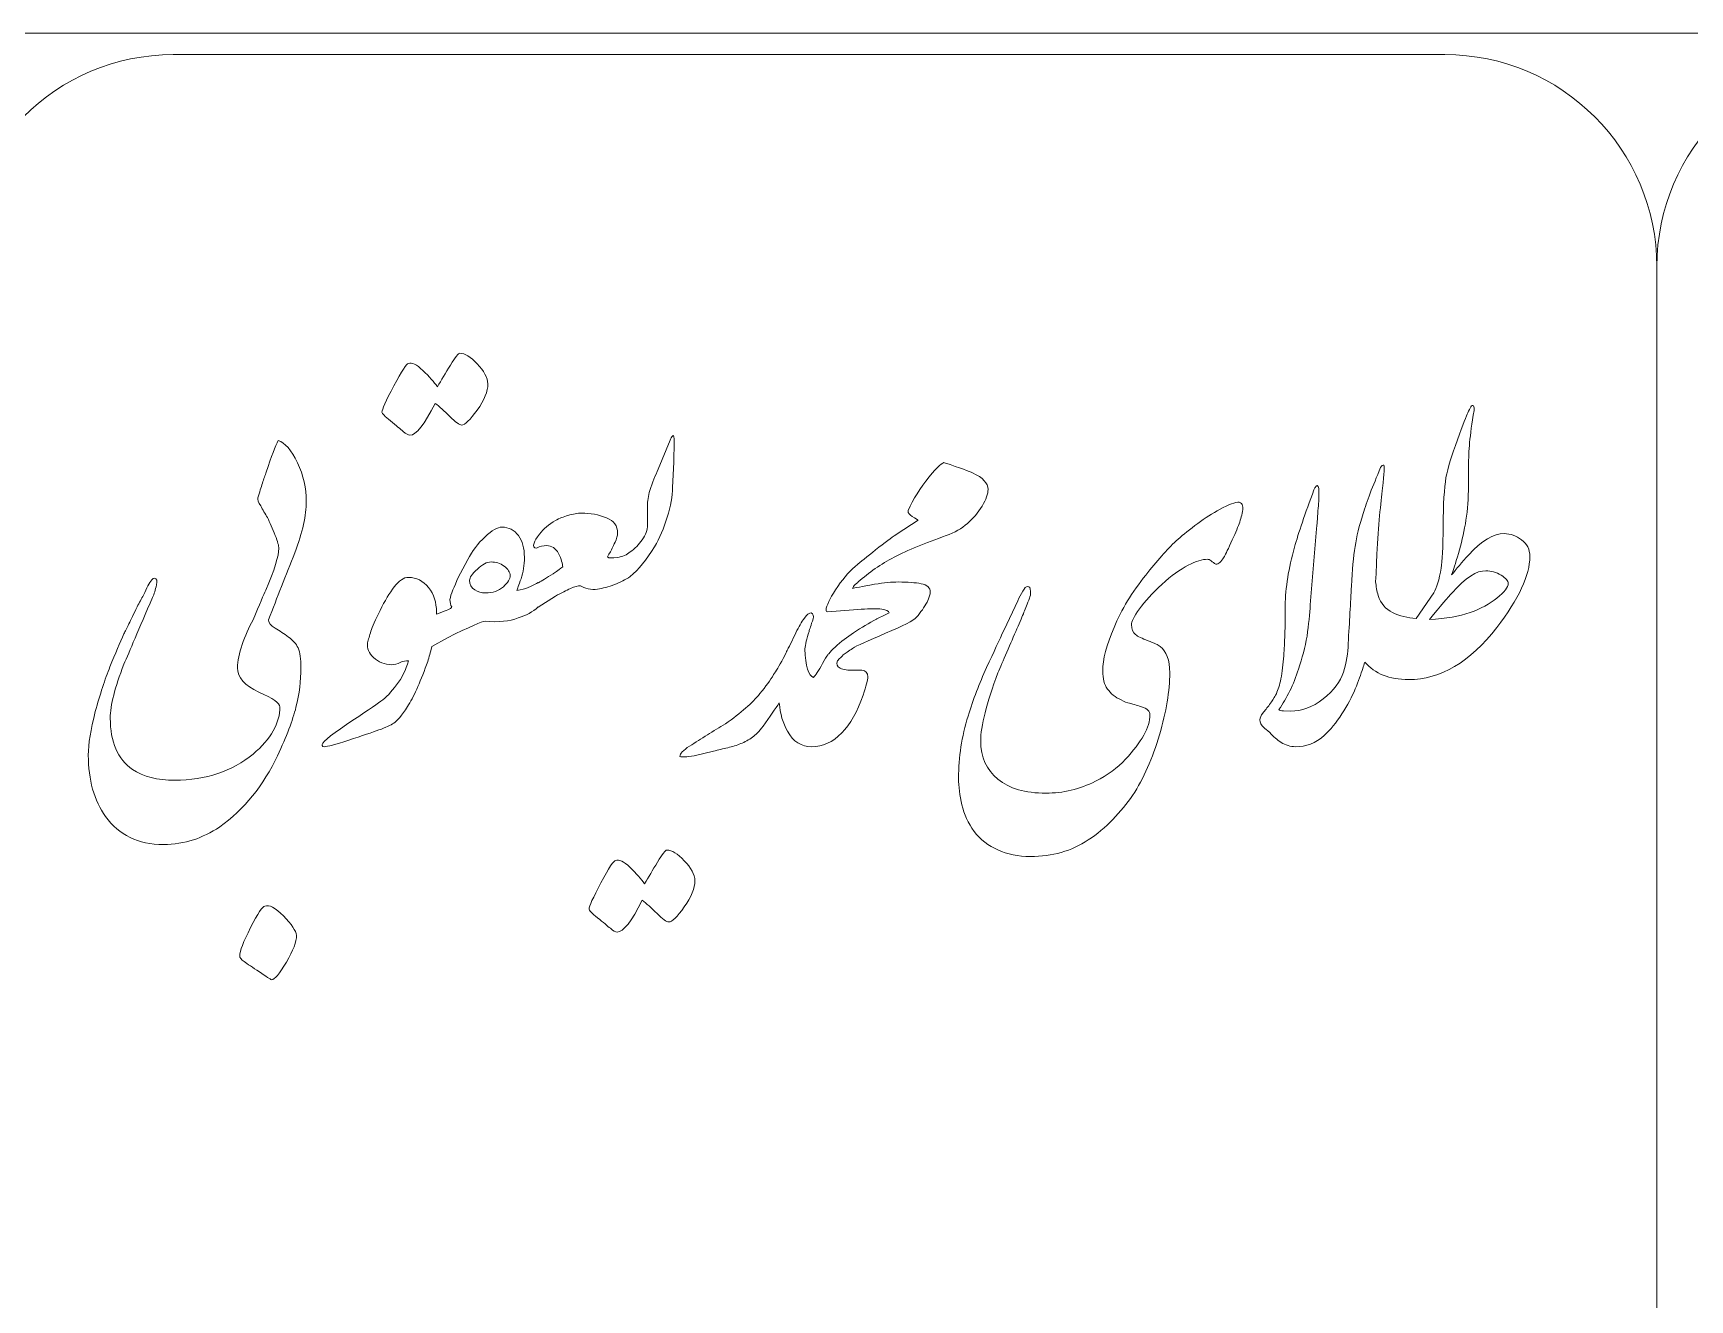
# Model space of a CAD drawing. Header units: millimetres. Extents: x 62 to 462, y 96 to 456.
# Drawn here: x 265.98 to 304.57, y 426.28 to 455.8 of the extents above; entities that cross this region are included whole.
import ezdxf

# ---------------------------------------------------------------- set-up
doc = ezdxf.new("R2010")
doc.units = ezdxf.units.MM
doc.header["$MEASUREMENT"] = 0
doc.layers.add('Layer 1', color=7, linetype='Continuous')

msp = doc.modelspace()

# ---------------------------------------------------------------- linework, layer by layer
at = {"layer": 'Layer 1', "color": 242, "lineweight": 18}
msp.add_lwpolyline([(62.3067, 95.8033), (462.3067, 95.8033), (462.3067, 455.8033), (62.3067, 455.8033), (62.3067, 95.8033)], close=True, dxfattribs=at)
at = {"layer": 'Layer 1', "color": 250, "lineweight": 18}
for points, knots in [([(269.2442, 455.3033), (269.2442, 455.3033), (298.8692, 455.3033), (298.8692, 455.3033), (301.5887, 455.3033), (303.8067, 453.0853), (303.8067, 450.3658), (303.8067, 450.3658), (303.8067, 420.7408), (303.8067, 420.7408), (303.8067, 418.0213), (301.5887, 415.8033), (298.8692, 415.8033), (298.8692, 415.8033), (269.2442, 415.8033), (269.2442, 415.8033), (266.5247, 415.8033), (264.3067, 418.0213), (264.3067, 420.7408), (264.3067, 420.7408), (264.3067, 450.3658), (264.3067, 450.3658), (264.3067, 453.0853), (266.5247, 455.3033), (269.2442, 455.3033)], [0, 0, 0, 0, 0.125, 0.125, 0.125, 0.25, 0.25, 0.25, 0.375, 0.375, 0.375, 0.5, 0.5, 0.5, 0.625, 0.625, 0.625, 0.75, 0.75, 0.75, 0.875, 0.875, 0.875, 1, 1, 1, 1]), ([(308.7442, 455.3033), (308.7442, 455.3033), (338.3692, 455.3033), (338.3692, 455.3033), (341.0887, 455.3033), (343.3067, 453.0853), (343.3067, 450.3658), (343.3067, 450.3658), (343.3067, 420.7408), (343.3067, 420.7408), (343.3067, 418.0213), (341.0887, 415.8033), (338.3692, 415.8033), (338.3692, 415.8033), (308.7442, 415.8033), (308.7442, 415.8033), (306.0247, 415.8033), (303.8067, 418.0213), (303.8067, 420.7408), (303.8067, 420.7408), (303.8067, 450.3658), (303.8067, 450.3658), (303.8067, 453.0853), (306.0247, 455.3033), (308.7442, 455.3033)], [0, 0, 0, 0, 0.125, 0.125, 0.125, 0.25, 0.25, 0.25, 0.375, 0.375, 0.375, 0.5, 0.5, 0.5, 0.625, 0.625, 0.625, 0.75, 0.75, 0.75, 0.875, 0.875, 0.875, 1, 1, 1, 1]), ([(274.1061, 446.9703), (274.1061, 447.0307), (274.1989, 447.2328), (274.3847, 447.5834), (274.5705, 447.9318), (274.6843, 448.106), (274.7237, 448.106), (274.8005, 448.1385), (274.9142, 448.0828), (275.0606, 447.9411), (275.2092, 447.7971), (275.3207, 447.6717), (275.3973, 447.5625), (275.4879, 447.7112), (275.5901, 447.8807), (275.7016, 448.0665), (275.8131, 448.2523), (275.885, 448.3452), (275.9222, 448.3452), (276.0359, 448.3452), (276.1707, 448.2615), (276.3263, 448.0967), (276.4843, 447.9318), (276.5655, 447.7762), (276.5748, 447.6298), (276.5748, 447.458), (276.4912, 447.2536), (276.324, 447.0191), (276.1591, 446.7868), (276.0406, 446.6707), (275.9617, 446.6707), (275.9129, 446.6707), (275.8223, 446.738), (275.6899, 446.8681), (275.5599, 447.0005), (275.4437, 447.1027), (275.3439, 447.1747), (275.0977, 446.68), (274.9026, 446.4338), (274.7586, 446.4338), (274.7215, 446.4338), (274.6704, 446.4617), (274.6007, 446.5221), (274.538, 446.5755), (274.4404, 446.6568), (274.3057, 446.766), (274.171, 446.8751), (274.1061, 446.9424), (274.1061, 446.9703)], [0, 0, 0, 0, 0.0625, 0.0625, 0.0625, 0.125, 0.125, 0.125, 0.1875, 0.1875, 0.1875, 0.25, 0.25, 0.25, 0.3125, 0.3125, 0.3125, 0.375, 0.375, 0.375, 0.4375, 0.4375, 0.4375, 0.5, 0.5, 0.5, 0.5625, 0.5625, 0.5625, 0.625, 0.625, 0.625, 0.6875, 0.6875, 0.6875, 0.75, 0.75, 0.75, 0.8125, 0.8125, 0.8125, 0.875, 0.875, 0.875, 0.9375, 0.9375, 0.9375, 1, 1, 1, 1]), ([(297.2545, 443.0187), (297.2646, 442.9086), (297.2848, 442.8024), (297.3145, 442.6993), (297.3749, 442.5135), (297.4863, 442.3788), (297.6489, 442.2998), (297.8115, 442.2209), (297.995, 442.1744), (298.1994, 442.1605), (298.1994, 442.1605), (298.6081, 442.7597), (298.6081, 442.7597), (298.6755, 442.8735), (298.7358, 443.0663), (298.7846, 443.338), (298.8078, 443.4866), (298.8218, 443.8164), (298.8264, 444.3204), (298.8311, 444.8267), (298.8519, 445.203), (298.8938, 445.4468), (298.9402, 445.6744), (299.0285, 445.967), (299.1585, 446.327), (299.2909, 446.6892), (299.3721, 446.8983), (299.4001, 446.9541), (299.4302, 447.0098), (299.4535, 447.0562), (299.4721, 447.0934), (299.4953, 447.1306), (299.5162, 447.1375), (299.5324, 447.1166), (299.551, 447.0957), (299.5556, 447.0608), (299.5463, 447.0098), (299.4975, 446.7055), (299.4628, 446.4593), (299.4442, 446.2666), (299.4279, 446.0738), (299.4186, 445.8904), (299.4209, 445.7162), (299.4233, 445.542), (299.4209, 445.3167), (299.4116, 445.0403), (299.4024, 444.764), (299.3745, 444.5085), (299.3281, 444.2763), (299.284, 444.0417), (299.2282, 443.8164), (299.1585, 443.5958), (299.0912, 443.3775), (299.0447, 443.2381), (299.0238, 443.1777), (299.133, 443.3148), (299.2654, 443.4704), (299.4256, 443.6492), (299.7275, 443.9767), (300.0038, 444.1392), (300.2478, 444.1392), (300.3964, 444.1392), (300.5334, 444.0904), (300.6565, 443.9952), (300.7819, 443.9047), (300.847, 443.7769), (300.847, 443.6074), (300.847, 443.1708), (300.5891, 442.6203), (300.0782, 441.9515), (299.4511, 441.1432), (298.766, 440.7392), (298.0228, 440.7392), (297.5752, 440.7392), (297.236, 440.8748), (297.0037, 441.148), (296.9869, 441.0936), (296.9705, 441.044), (296.9544, 440.9994), (296.9149, 440.8646), (296.8569, 440.7044), (296.7802, 440.5209), (296.706, 440.3374), (296.6014, 440.1423), (296.4691, 439.938), (296.3344, 439.7336), (296.1997, 439.5687), (296.0626, 439.441), (295.8513, 439.2575), (295.6261, 439.1692), (295.3892, 439.1739), (295.2684, 439.1785), (295.1569, 439.211), (295.0571, 439.2714), (294.9618, 439.3341), (294.8736, 439.413), (294.7923, 439.5037), (294.7179, 439.5618), (294.6738, 439.6012), (294.6552, 439.6175), (294.5925, 439.6779), (294.56, 439.7382), (294.56, 439.8009), (294.56, 439.8473), (294.5833, 439.9008), (294.6274, 439.9588), (294.6738, 440.0169), (294.7249, 440.0842), (294.7853, 440.1562), (294.8109, 440.1911), (294.848, 440.2469), (294.8921, 440.3189), (294.9386, 440.3909), (294.9781, 440.4883), (295.0129, 440.6091), (295.0454, 440.7276), (295.0756, 440.8855), (295.0965, 441.0806), (295.1151, 441.2757), (295.1267, 441.4452), (295.1313, 441.5846), (295.1313, 441.5846), (295.1452, 442.0073), (295.1452, 442.0073), (295.1499, 442.1513), (295.1499, 442.3045), (295.1452, 442.4624), (295.1545, 442.8806), (295.2265, 443.3334), (295.3636, 443.8234), (295.4588, 444.1555), (295.6098, 444.6015), (295.8188, 445.1635), (295.8327, 445.2007), (295.8467, 445.2239), (295.8606, 445.2378), (295.8722, 445.2517), (295.8838, 445.2586), (295.8931, 445.2586), (295.9257, 445.254), (295.9396, 445.1681), (295.9349, 445.0009), (295.9303, 444.9196), (295.921, 444.7872), (295.907, 444.6061), (295.8931, 444.4203), (295.8838, 444.3019), (295.8791, 444.2531), (295.8791, 444.2531), (295.7305, 442.4834), (295.7305, 442.4834), (295.7212, 442.2697), (295.6957, 442.0281), (295.6562, 441.7541), (295.6098, 441.4916), (295.5448, 441.2362), (295.4588, 440.9853), (295.3404, 440.6185), (295.1871, 440.3026), (295.0013, 440.0401), (295.0105, 440.0215), (295.0478, 440.0123), (295.1105, 440.0123), (295.1105, 440.0123), (295.2823, 440.0053), (295.2823, 440.0053), (295.5308, 439.9961), (295.7793, 440.0913), (296.0301, 440.2887), (296.2786, 440.4861), (296.4389, 440.6951), (296.5062, 440.9134), (296.5736, 441.1341), (296.6107, 441.3547), (296.6154, 441.5776), (296.6455, 442.0908), (296.6711, 442.5368), (296.6897, 442.9153), (296.7083, 443.2939), (296.7361, 443.6004), (296.7756, 443.8373), (296.8128, 444.072), (296.8755, 444.3297), (296.9614, 444.6061), (297.0474, 444.8824), (297.1844, 445.2401), (297.3702, 445.6814), (297.398, 445.7255), (297.4212, 445.7441), (297.4445, 445.7348), (297.4677, 445.7255), (297.4585, 445.549), (297.4143, 445.2007), (297.3702, 444.8546), (297.326, 444.3414), (297.2819, 443.6609), (297.2773, 443.4839), (297.2683, 443.2706), (297.2545, 443.0187)], [0, 0, 0, 0, 0.0151515, 0.0151515, 0.0151515, 0.030303, 0.030303, 0.030303, 0.0454545, 0.0454545, 0.0454545, 0.0606061, 0.0606061, 0.0606061, 0.0757576, 0.0757576, 0.0757576, 0.0909091, 0.0909091, 0.0909091, 0.1060606, 0.1060606, 0.1060606, 0.1212121, 0.1212121, 0.1212121, 0.1363636, 0.1363636, 0.1363636, 0.1515152, 0.1515152, 0.1515152, 0.1666667, 0.1666667, 0.1666667, 0.1818182, 0.1818182, 0.1818182, 0.1969697, 0.1969697, 0.1969697, 0.2121212, 0.2121212, 0.2121212, 0.2272727, 0.2272727, 0.2272727, 0.2424242, 0.2424242, 0.2424242, 0.2575758, 0.2575758, 0.2575758, 0.2727273, 0.2727273, 0.2727273, 0.2878788, 0.2878788, 0.2878788, 0.3030303, 0.3030303, 0.3030303, 0.3181818, 0.3181818, 0.3181818, 0.3333333, 0.3333333, 0.3333333, 0.3484848, 0.3484848, 0.3484848, 0.3636364, 0.3636364, 0.3636364, 0.3787879, 0.3787879, 0.3787879, 0.3939394, 0.3939394, 0.3939394, 0.4090909, 0.4090909, 0.4090909, 0.4242424, 0.4242424, 0.4242424, 0.4393939, 0.4393939, 0.4393939, 0.4545455, 0.4545455, 0.4545455, 0.469697, 0.469697, 0.469697, 0.4848485, 0.4848485, 0.4848485, 0.5, 0.5, 0.5, 0.5151515, 0.5151515, 0.5151515, 0.530303, 0.530303, 0.530303, 0.5454545, 0.5454545, 0.5454545, 0.5606061, 0.5606061, 0.5606061, 0.5757576, 0.5757576, 0.5757576, 0.5909091, 0.5909091, 0.5909091, 0.6060606, 0.6060606, 0.6060606, 0.6212121, 0.6212121, 0.6212121, 0.6363636, 0.6363636, 0.6363636, 0.6515152, 0.6515152, 0.6515152, 0.6666667, 0.6666667, 0.6666667, 0.6818182, 0.6818182, 0.6818182, 0.6969697, 0.6969697, 0.6969697, 0.7121212, 0.7121212, 0.7121212, 0.7272727, 0.7272727, 0.7272727, 0.7424242, 0.7424242, 0.7424242, 0.7575758, 0.7575758, 0.7575758, 0.7727273, 0.7727273, 0.7727273, 0.7878788, 0.7878788, 0.7878788, 0.8030303, 0.8030303, 0.8030303, 0.8181818, 0.8181818, 0.8181818, 0.8333333, 0.8333333, 0.8333333, 0.8484848, 0.8484848, 0.8484848, 0.8636364, 0.8636364, 0.8636364, 0.8787879, 0.8787879, 0.8787879, 0.8939394, 0.8939394, 0.8939394, 0.9090909, 0.9090909, 0.9090909, 0.9242424, 0.9242424, 0.9242424, 0.9393939, 0.9393939, 0.9393939, 0.9545455, 0.9545455, 0.9545455, 0.969697, 0.969697, 0.969697, 0.9848485, 0.9848485, 0.9848485, 1, 1, 1, 1]), ([(271.7302, 440.1075), (271.7302, 440.1842), (271.5676, 440.2979), (271.2401, 440.4466), (270.908, 440.6022), (270.7431, 440.7903), (270.7431, 441.0133), (270.7431, 441.1712), (270.778, 441.3523), (270.85, 441.5543), (270.9197, 441.7541), (271.0032, 441.9469), (271.1032, 442.1281), (271.1032, 442.1281), (271.1055, 442.1322), (271.1055, 442.1322), (271.1055, 442.1322), (271.1054, 442.1327), (271.1054, 442.1327), (271.2587, 442.495), (271.3563, 442.7249), (271.398, 442.8201), (271.6024, 443.2963), (271.7046, 443.6214), (271.7046, 443.7933), (271.7046, 443.8514), (271.6767, 443.9536), (271.621, 444.0998), (271.5583, 444.2577), (271.4979, 444.3972), (271.4375, 444.5132), (271.412, 444.5597), (271.3841, 444.6038), (271.3563, 444.6502), (271.3283, 444.6967), (271.3051, 444.7408), (271.2819, 444.7873), (271.2262, 444.8686), (271.2053, 444.9313), (271.2146, 444.9777), (271.2541, 445.1031), (271.2912, 445.217), (271.3237, 445.3168), (271.3539, 445.4166), (271.3841, 445.5026), (271.412, 445.5745), (271.5327, 445.9392), (271.6257, 446.183), (271.6906, 446.3108), (271.844, 446.2597), (271.9949, 446.0879), (272.1389, 445.7929), (272.2759, 445.4979), (272.3433, 445.196), (272.3433, 444.8894), (272.3433, 444.5712), (272.255, 444.1718), (272.0785, 443.6911), (271.974, 443.4333), (271.8695, 443.1731), (271.7673, 442.9108), (271.6652, 442.6507), (271.5652, 442.3906), (271.4654, 442.1327), (271.4654, 442.1327), (271.4648, 442.1315), (271.4648, 442.1315), (271.4648, 442.1315), (271.4654, 442.1281), (271.4654, 442.1281), (271.4654, 442.0654), (271.5165, 442.0003), (271.6187, 441.9376), (271.7209, 441.8749), (271.8231, 441.8052), (271.9276, 441.7309), (272.0321, 441.6543), (272.1065, 441.5706), (272.1529, 441.4754), (272.197, 441.371), (272.2202, 441.2176), (272.2202, 441.0133), (272.2202, 440.7137), (272.1807, 440.4071), (272.1041, 440.0935), (272.0275, 439.7893), (271.8835, 439.413), (271.6744, 438.9648), (271.3446, 438.2704), (270.8964, 437.7177), (270.3274, 437.3043), (270.1207, 437.1719), (269.9164, 437.0721), (269.7166, 437.0047), (269.4983, 436.9327), (269.2638, 436.8955), (269.0152, 436.8955), (268.43, 436.8955), (267.9818, 437.1138), (267.6682, 437.5481), (267.4011, 437.9197), (267.2664, 438.3982), (267.2664, 438.9787), (267.2664, 439.2366), (267.3199, 439.5733), (267.429, 439.9914), (267.5382, 440.3955), (267.652, 440.7439), (267.7705, 441.0388), (267.8981, 441.343), (268.005, 441.6008), (268.0955, 441.8075), (268.1234, 441.8586), (268.1629, 441.9352), (268.2117, 442.0374), (268.2627, 442.1374), (268.3254, 442.2721), (268.4022, 442.4346), (268.4579, 442.5344), (268.5066, 442.625), (268.5484, 442.7064), (268.5925, 442.7876), (268.6274, 442.8619), (268.6553, 442.9246), (268.7226, 443.0477), (268.7738, 443.1058), (268.8109, 443.1012), (268.8619, 443.0919), (268.8736, 443.0407), (268.8527, 442.9455), (268.8295, 442.8318), (268.7992, 442.7342), (268.7644, 442.6529), (268.4416, 441.9074), (268.2187, 441.3895), (268.0955, 441.0946), (267.8842, 440.5534), (267.7774, 440.1377), (267.7774, 439.8427), (267.7774, 439.283), (267.9492, 438.8859), (268.2929, 438.6444), (268.5484, 438.4771), (268.8759, 438.3935), (269.28, 438.3935), (270.0069, 438.3935), (270.6131, 438.5979), (271.1032, 439.0043), (271.5212, 439.355), (271.7302, 439.7219), (271.7302, 440.1075)], [0, 0, 0, 0, 0.02, 0.02, 0.02, 0.04, 0.04, 0.04, 0.06, 0.06, 0.06, 0.08, 0.08, 0.08, 0.1, 0.1, 0.1, 0.12, 0.12, 0.12, 0.14, 0.14, 0.14, 0.16, 0.16, 0.16, 0.18, 0.18, 0.18, 0.2, 0.2, 0.2, 0.22, 0.22, 0.22, 0.24, 0.24, 0.24, 0.26, 0.26, 0.26, 0.28, 0.28, 0.28, 0.3, 0.3, 0.3, 0.32, 0.32, 0.32, 0.34, 0.34, 0.34, 0.36, 0.36, 0.36, 0.38, 0.38, 0.38, 0.4, 0.4, 0.4, 0.42, 0.42, 0.42, 0.44, 0.44, 0.44, 0.46, 0.46, 0.46, 0.48, 0.48, 0.48, 0.5, 0.5, 0.5, 0.52, 0.52, 0.52, 0.54, 0.54, 0.54, 0.56, 0.56, 0.56, 0.58, 0.58, 0.58, 0.6, 0.6, 0.6, 0.62, 0.62, 0.62, 0.64, 0.64, 0.64, 0.66, 0.66, 0.66, 0.68, 0.68, 0.68, 0.7, 0.7, 0.7, 0.72, 0.72, 0.72, 0.74, 0.74, 0.74, 0.76, 0.76, 0.76, 0.78, 0.78, 0.78, 0.8, 0.8, 0.8, 0.82, 0.82, 0.82, 0.84, 0.84, 0.84, 0.86, 0.86, 0.86, 0.88, 0.88, 0.88, 0.9, 0.9, 0.9, 0.92, 0.92, 0.92, 0.94, 0.94, 0.94, 0.96, 0.96, 0.96, 0.98, 0.98, 0.98, 1, 1, 1, 1]), ([(279.889, 443.712), (279.9981, 443.7887), (280.091, 443.8839), (280.1676, 443.9976), (280.2489, 444.1115), (280.2908, 444.2252), (280.2908, 444.3391), (280.2908, 444.3391), (280.2908, 444.7873), (280.2908, 444.7873), (280.2908, 444.8964), (280.3093, 445.0172), (280.3442, 445.1473), (280.4092, 445.3284), (280.4742, 445.4956), (280.5416, 445.6443), (280.5416, 445.6443), (280.8203, 446.3177), (280.8203, 446.3177), (280.8249, 446.3503), (280.8481, 446.3875), (280.8899, 446.427), (280.9086, 446.427), (280.9155, 446.3804), (280.9155, 446.2853), (280.9155, 446.2853), (280.9039, 445.8022), (280.9039, 445.8022), (280.9039, 445.8022), (280.876, 445.217), (280.876, 445.217), (280.876, 445.0126), (280.8342, 444.7803), (280.7529, 444.5226), (280.6763, 444.2624), (280.5764, 444.0348), (280.4533, 443.8351), (280.2683, 443.532), (280.0809, 443.3003), (279.8912, 443.1425), (279.8912, 443.1425), (279.889, 443.1383), (279.889, 443.1383), (279.7797, 443.0663), (279.6567, 443.0036), (279.522, 442.9525), (279.3849, 442.8991), (279.2526, 442.8643), (279.1272, 442.8457), (279.0575, 442.8318), (278.9855, 442.8364), (278.9089, 442.855), (278.8322, 442.8759), (278.7718, 442.8991), (278.7323, 442.927), (278.6766, 442.927), (278.6, 442.9038), (278.5001, 442.8596), (278.4048, 442.8178), (278.2864, 442.7598), (278.1471, 442.6831), (278.1471, 442.6831), (277.7453, 442.43), (277.7453, 442.43), (277.7453, 442.43), (277.7448, 442.4317), (277.7448, 442.4317), (277.6172, 442.3183), (277.464, 442.2324), (277.2831, 442.1744), (277.0787, 442.0955), (276.821, 442.0723), (276.5075, 442.0978), (276.4424, 442.0978), (276.1521, 441.9701), (275.6296, 441.71), (275.6296, 441.71), (275.2706, 441.5121), (275.2706, 441.5121), (275.2706, 441.5121), (275.2441, 441.4081), (275.2441, 441.4081), (275.2162, 441.2942), (275.1813, 441.1851), (275.1465, 441.0853), (274.9862, 440.6463), (274.84, 440.3211), (274.7029, 440.1121), (274.5682, 439.9031), (274.4614, 439.7754), (274.3847, 439.7243), (274.3058, 439.6755), (274.192, 439.6221), (274.0363, 439.564), (273.8831, 439.5083), (273.6485, 439.4293), (273.3326, 439.3271), (273.0168, 439.2249), (272.831, 439.1739), (272.7707, 439.1739), (272.7358, 439.1739), (272.7172, 439.1832), (272.7172, 439.2017), (272.6801, 439.2505), (272.8682, 439.4154), (273.2816, 439.6918), (273.695, 439.9681), (273.9621, 440.1493), (274.0805, 440.2352), (274.2013, 440.3211), (274.3244, 440.4466), (274.4474, 440.6137), (274.5728, 440.7787), (274.6658, 440.9668), (274.7238, 441.1735), (274.6611, 441.1828), (274.5961, 441.1712), (274.5311, 441.1363), (274.4637, 441.1038), (274.3987, 441.0853), (274.3359, 441.0853), (274.1688, 441.0899), (274.0271, 441.1456), (273.9133, 441.2502), (273.8018, 441.3523), (273.753, 441.4684), (273.7716, 441.5962), (273.7902, 441.6728), (273.8157, 441.7634), (273.8506, 441.8656), (273.8831, 441.9678), (273.9551, 442.1303), (274.0643, 442.351), (274.1734, 442.5739), (274.2825, 442.7574), (274.394, 442.9014), (274.5055, 443.0477), (274.6146, 443.1197), (274.7238, 443.1197), (274.9096, 443.1197), (275.0652, 443.0407), (275.1906, 442.8828), (275.316, 442.7226), (275.3765, 442.5322), (275.3765, 442.3115), (275.3765, 442.3115), (275.3761, 442.2649), (275.3761, 442.2649), (275.3761, 442.2649), (275.5042, 442.3092), (275.5042, 442.3092), (275.6551, 442.3649), (275.7318, 442.4044), (275.7318, 442.4322), (275.7038, 442.4786), (275.6899, 442.5344), (275.6899, 442.6018), (275.6992, 442.6621), (275.7224, 442.7365), (275.7596, 442.827), (275.8223, 442.9942), (275.9385, 443.2311), (276.1056, 443.5354), (276.2101, 443.7351), (276.3425, 443.9116), (276.5075, 444.065), (276.67, 444.2158), (276.8024, 444.2902), (276.9023, 444.2902), (277.0602, 444.2902), (277.1902, 444.2229), (277.2901, 444.0928), (277.3807, 443.965), (277.4248, 443.7978), (277.4248, 443.5888), (277.4248, 443.403), (277.3993, 443.2358), (277.3481, 443.0895), (277.2947, 442.9409), (277.2622, 442.8502), (277.2483, 442.8131), (277.2483, 442.8131), (277.3296, 442.827), (277.3296, 442.827), (277.5061, 442.8712), (277.6455, 442.9315), (277.7453, 443.0036), (277.7453, 443.0036), (277.7495, 442.9965), (277.7495, 442.9965), (277.8306, 443.0386), (277.9453, 443.1075), (278.0913, 443.2057), (278.1239, 443.2243), (278.1982, 443.2777), (278.3167, 443.3636), (278.3167, 443.4356), (278.2841, 443.5401), (278.2214, 443.6772), (278.154, 443.8002), (278.0612, 443.8606), (277.9427, 443.8606), (277.8661, 443.8606), (277.7871, 443.8421), (277.7035, 443.8049), (277.6455, 443.8049), (277.6269, 443.8444), (277.6501, 443.921), (277.6687, 443.9768), (277.7082, 444.0441), (277.7731, 444.1254), (277.8731, 444.2531), (277.9961, 444.3599), (278.1471, 444.4458), (278.2423, 444.497), (278.3399, 444.5341), (278.4397, 444.562), (278.5628, 444.5992), (278.665, 444.6178), (278.7532, 444.6178), (278.9599, 444.6178), (279.155, 444.5805), (279.3385, 444.5085), (279.5103, 444.4412), (279.5963, 444.3228), (279.5963, 444.1532), (279.5963, 444.0952), (279.5754, 444.0232), (279.5359, 443.9373), (279.5127, 443.8861), (279.4918, 443.8397), (279.4708, 443.8002), (279.45, 443.7584), (279.4128, 443.6911), (279.3571, 443.5959), (279.3896, 443.5679), (279.4662, 443.5657), (279.5893, 443.5842), (279.7124, 443.6052), (279.8122, 443.6469), (279.889, 443.712)], [0, 0, 0, 0, 0.0125, 0.0125, 0.0125, 0.025, 0.025, 0.025, 0.0375, 0.0375, 0.0375, 0.05, 0.05, 0.05, 0.0625, 0.0625, 0.0625, 0.075, 0.075, 0.075, 0.0875, 0.0875, 0.0875, 0.1, 0.1, 0.1, 0.1125, 0.1125, 0.1125, 0.125, 0.125, 0.125, 0.1375, 0.1375, 0.1375, 0.15, 0.15, 0.15, 0.1625, 0.1625, 0.1625, 0.175, 0.175, 0.175, 0.1875, 0.1875, 0.1875, 0.2, 0.2, 0.2, 0.2125, 0.2125, 0.2125, 0.225, 0.225, 0.225, 0.2375, 0.2375, 0.2375, 0.25, 0.25, 0.25, 0.2625, 0.2625, 0.2625, 0.275, 0.275, 0.275, 0.2875, 0.2875, 0.2875, 0.3, 0.3, 0.3, 0.3125, 0.3125, 0.3125, 0.325, 0.325, 0.325, 0.3375, 0.3375, 0.3375, 0.35, 0.35, 0.35, 0.3625, 0.3625, 0.3625, 0.375, 0.375, 0.375, 0.3875, 0.3875, 0.3875, 0.4, 0.4, 0.4, 0.4125, 0.4125, 0.4125, 0.425, 0.425, 0.425, 0.4375, 0.4375, 0.4375, 0.45, 0.45, 0.45, 0.4625, 0.4625, 0.4625, 0.475, 0.475, 0.475, 0.4875, 0.4875, 0.4875, 0.5, 0.5, 0.5, 0.5125, 0.5125, 0.5125, 0.525, 0.525, 0.525, 0.5375, 0.5375, 0.5375, 0.55, 0.55, 0.55, 0.5625, 0.5625, 0.5625, 0.575, 0.575, 0.575, 0.5875, 0.5875, 0.5875, 0.6, 0.6, 0.6, 0.6125, 0.6125, 0.6125, 0.625, 0.625, 0.625, 0.6375, 0.6375, 0.6375, 0.65, 0.65, 0.65, 0.6625, 0.6625, 0.6625, 0.675, 0.675, 0.675, 0.6875, 0.6875, 0.6875, 0.7, 0.7, 0.7, 0.7125, 0.7125, 0.7125, 0.725, 0.725, 0.725, 0.7375, 0.7375, 0.7375, 0.75, 0.75, 0.75, 0.7625, 0.7625, 0.7625, 0.775, 0.775, 0.775, 0.7875, 0.7875, 0.7875, 0.8, 0.8, 0.8, 0.8125, 0.8125, 0.8125, 0.825, 0.825, 0.825, 0.8375, 0.8375, 0.8375, 0.85, 0.85, 0.85, 0.8625, 0.8625, 0.8625, 0.875, 0.875, 0.875, 0.8875, 0.8875, 0.8875, 0.9, 0.9, 0.9, 0.9125, 0.9125, 0.9125, 0.925, 0.925, 0.925, 0.9375, 0.9375, 0.9375, 0.95, 0.95, 0.95, 0.9625, 0.9625, 0.9625, 0.975, 0.975, 0.975, 0.9875, 0.9875, 0.9875, 1, 1, 1, 1]), ([(285.1912, 443.4262), (285.305, 443.5215), (285.4676, 443.6516), (285.6812, 443.8211), (285.8903, 443.979), (286.032, 444.0835), (286.1109, 444.1323), (286.1109, 444.1323), (286.5986, 444.4528), (286.5986, 444.4528), (286.5871, 444.4621), (286.5383, 444.4922), (286.457, 444.541), (286.3943, 444.5736), (286.3617, 444.6177), (286.3617, 444.6781), (286.4802, 444.9405), (286.6428, 445.2007), (286.8518, 445.4608), (287.0561, 445.7046), (287.1746, 445.8161), (287.2118, 445.7929), (287.5787, 445.6675), (287.7971, 445.5862), (287.8644, 445.556), (288.1059, 445.4421), (288.2267, 445.3121), (288.2267, 445.1681), (288.2267, 445.0683), (288.1802, 444.9382), (288.0897, 444.7803), (287.9898, 444.6247), (287.876, 444.4922), (287.7505, 444.3785), (287.6089, 444.2601), (287.444, 444.1648), (287.2535, 444.0928), (286.7589, 443.9256), (286.3548, 443.7584), (286.0389, 443.5912), (285.7281, 443.4289), (285.4487, 443.2374), (285.2032, 443.0146), (285.2032, 443.0146), (285.1935, 442.999), (285.1935, 442.999), (285.1425, 442.9687), (285.11, 442.9385), (285.0937, 442.9107), (285.0774, 442.8828), (285.0705, 442.8689), (285.0705, 442.8643), (285.11, 442.8735), (285.2818, 442.9038), (285.5814, 442.9595), (285.802, 442.9943), (285.9879, 443.0129), (286.1387, 443.0129), (286.3547, 443.0129), (286.5335, 442.999), (286.6682, 442.9734), (286.8099, 442.9455), (286.8797, 442.8806), (286.8797, 442.776), (286.8797, 442.7342), (286.8541, 442.6576), (286.8053, 442.5437), (286.7403, 442.4253), (286.659, 442.3068), (286.5591, 442.1908), (286.4918, 442.1118), (286.2502, 441.9886), (285.8345, 441.8168), (285.4211, 441.6426), (285.1657, 441.5265), (285.0705, 441.4662), (284.9752, 441.4034), (284.9032, 441.3523), (284.8521, 441.3129), (284.8247, 441.2767), (284.7947, 441.2497), (284.7623, 441.2327), (284.6914, 441.1513), (284.682, 441.0867), (284.736, 441.0388), (284.7894, 440.9877), (284.88, 440.9621), (285.0078, 440.9599), (285.1354, 440.9575), (285.2284, 440.9575), (285.2864, 440.9575), (285.377, 440.9482), (285.4235, 440.8948), (285.4235, 440.7996), (285.4235, 440.7322), (285.3863, 440.5883), (285.3143, 440.3723), (285.1866, 439.9914), (285.0217, 439.6987), (284.8173, 439.4944), (284.6037, 439.2807), (284.3714, 439.1739), (284.116, 439.1739), (283.8767, 439.1739), (283.6886, 439.2946), (283.5516, 439.5338), (283.4473, 439.7243), (283.3834, 439.9456), (283.362, 440.1972), (283.2696, 440.058), (283.1447, 439.8755), (282.9871, 439.6499), (282.8919, 439.5315), (282.8107, 439.4479), (282.741, 439.3991), (282.6504, 439.3341), (282.5598, 439.283), (282.4669, 439.2459), (282.3741, 439.2064), (282.2719, 439.1762), (282.1604, 439.1507), (282.0489, 439.1251), (281.9398, 439.0995), (281.8306, 439.0717), (281.8306, 439.0717), (281.3801, 438.9625), (281.3801, 438.9625), (281.1989, 438.9323), (281.0874, 438.9277), (281.0479, 438.9486), (281.0479, 439.0136), (281.1222, 439.0926), (281.2732, 439.1878), (281.4079, 439.2737), (281.5473, 439.362), (281.6866, 439.4503), (281.8283, 439.5385), (281.9676, 439.6245), (282.1093, 439.7104), (282.4669, 439.9612), (282.7363, 440.1957), (282.9129, 440.4117), (283.0476, 440.5813), (283.1544, 440.7276), (283.2311, 440.8553), (283.2821, 440.9273), (283.3565, 441.0527), (283.4563, 441.2293), (283.4563, 441.2293), (283.5222, 441.3641), (283.5222, 441.3641), (283.5379, 441.401), (283.5547, 441.4364), (283.5725, 441.4708), (283.5807, 441.4873), (283.589, 441.5032), (283.5976, 441.5187), (283.5976, 441.5187), (283.7489, 441.8285), (283.7489, 441.8285), (283.8163, 441.9678), (283.8837, 442.0816), (283.9464, 442.1675), (284.0044, 442.2535), (284.0602, 442.2953), (284.1089, 442.2906), (284.1554, 442.2674), (284.1693, 442.2233), (284.1507, 442.1536), (284.0997, 442.0049), (284.0694, 441.9074), (284.0555, 441.861), (284.004, 441.6896), (283.9703, 441.554), (283.9554, 441.456), (283.9783, 441.0452), (284.0453, 440.8225), (284.1577, 440.7857), (284.2065, 440.8367), (284.2785, 440.9459), (284.369, 441.1131), (284.4225, 441.213), (284.4643, 441.2803), (284.4898, 441.3175), (284.4966, 441.326), (284.5043, 441.3332), (284.5131, 441.3395), (284.554, 441.3897), (284.6045, 441.443), (284.6616, 441.4963), (284.8033, 441.6241), (284.9451, 441.7332), (285.0913, 441.8285), (285.2772, 441.9515), (285.456, 442.0584), (285.6278, 442.1489), (285.6417, 442.1582), (285.7393, 442.207), (285.9205, 442.2929), (285.9205, 442.337), (285.8484, 442.3695), (285.7022, 442.3882), (285.5768, 442.3928), (285.4048, 442.3882), (285.1935, 442.3742), (285.1935, 442.3742), (284.4852, 442.3185), (284.4852, 442.3185), (284.4527, 442.3185), (284.4434, 442.3463), (284.4573, 442.3997), (284.4852, 442.5182), (284.5735, 442.6901), (284.7267, 442.9107), (284.8757, 443.1307), (285.0292, 443.2987), (285.1872, 443.4169), (285.1872, 443.4169), (285.1912, 443.4262), (285.1912, 443.4262)], [0, 0, 0, 0, 0.0136986, 0.0136986, 0.0136986, 0.0273973, 0.0273973, 0.0273973, 0.0410959, 0.0410959, 0.0410959, 0.0547945, 0.0547945, 0.0547945, 0.0684932, 0.0684932, 0.0684932, 0.0821918, 0.0821918, 0.0821918, 0.0958904, 0.0958904, 0.0958904, 0.109589, 0.109589, 0.109589, 0.1232877, 0.1232877, 0.1232877, 0.1369863, 0.1369863, 0.1369863, 0.1506849, 0.1506849, 0.1506849, 0.1643836, 0.1643836, 0.1643836, 0.1780822, 0.1780822, 0.1780822, 0.1917808, 0.1917808, 0.1917808, 0.2054795, 0.2054795, 0.2054795, 0.2191781, 0.2191781, 0.2191781, 0.2328767, 0.2328767, 0.2328767, 0.2465753, 0.2465753, 0.2465753, 0.260274, 0.260274, 0.260274, 0.2739726, 0.2739726, 0.2739726, 0.2876712, 0.2876712, 0.2876712, 0.3013699, 0.3013699, 0.3013699, 0.3150685, 0.3150685, 0.3150685, 0.3287671, 0.3287671, 0.3287671, 0.3424658, 0.3424658, 0.3424658, 0.3561644, 0.3561644, 0.3561644, 0.369863, 0.369863, 0.369863, 0.3835616, 0.3835616, 0.3835616, 0.3972603, 0.3972603, 0.3972603, 0.4109589, 0.4109589, 0.4109589, 0.4246575, 0.4246575, 0.4246575, 0.4383562, 0.4383562, 0.4383562, 0.4520548, 0.4520548, 0.4520548, 0.4657534, 0.4657534, 0.4657534, 0.4794521, 0.4794521, 0.4794521, 0.4931507, 0.4931507, 0.4931507, 0.5068493, 0.5068493, 0.5068493, 0.5205479, 0.5205479, 0.5205479, 0.5342466, 0.5342466, 0.5342466, 0.5479452, 0.5479452, 0.5479452, 0.5616438, 0.5616438, 0.5616438, 0.5753425, 0.5753425, 0.5753425, 0.5890411, 0.5890411, 0.5890411, 0.6027397, 0.6027397, 0.6027397, 0.6164384, 0.6164384, 0.6164384, 0.630137, 0.630137, 0.630137, 0.6438356, 0.6438356, 0.6438356, 0.6575342, 0.6575342, 0.6575342, 0.6712329, 0.6712329, 0.6712329, 0.6849315, 0.6849315, 0.6849315, 0.6986301, 0.6986301, 0.6986301, 0.7123288, 0.7123288, 0.7123288, 0.7260274, 0.7260274, 0.7260274, 0.739726, 0.739726, 0.739726, 0.7534247, 0.7534247, 0.7534247, 0.7671233, 0.7671233, 0.7671233, 0.7808219, 0.7808219, 0.7808219, 0.7945205, 0.7945205, 0.7945205, 0.8082192, 0.8082192, 0.8082192, 0.8219178, 0.8219178, 0.8219178, 0.8356164, 0.8356164, 0.8356164, 0.8493151, 0.8493151, 0.8493151, 0.8630137, 0.8630137, 0.8630137, 0.8767123, 0.8767123, 0.8767123, 0.890411, 0.890411, 0.890411, 0.9041096, 0.9041096, 0.9041096, 0.9178082, 0.9178082, 0.9178082, 0.9315068, 0.9315068, 0.9315068, 0.9452055, 0.9452055, 0.9452055, 0.9589041, 0.9589041, 0.9589041, 0.9726027, 0.9726027, 0.9726027, 0.9863014, 0.9863014, 0.9863014, 1, 1, 1, 1]), ([(294.1582, 444.699), (294.1419, 444.5852), (294.1117, 444.4761), (294.0746, 444.3692), (294.0351, 444.2624), (293.9724, 444.1137), (293.8842, 443.9233), (293.7959, 443.7329), (293.7425, 443.6236), (293.7239, 443.5958), (293.6519, 443.482), (293.5869, 443.4262), (293.5334, 443.4262), (293.4917, 443.4542), (293.4568, 443.4797), (293.4243, 443.5052), (293.3918, 443.5308), (293.3639, 443.5424), (293.336, 443.5424), (293.2223, 443.5424), (293.0737, 443.496), (292.8878, 443.403), (292.6997, 443.3101), (292.4977, 443.1615), (292.2747, 442.9572), (292.0517, 442.7528), (291.8776, 442.5623), (291.7522, 442.3858), (291.629, 442.2093), (291.5663, 442.0862), (291.5663, 442.0189), (291.5663, 441.919), (291.5966, 441.84), (291.6615, 441.7866), (291.715, 441.7448), (291.8125, 441.6984), (291.9542, 441.645), (292.0936, 441.5892), (292.1888, 441.5451), (292.2329, 441.5079), (292.3839, 441.4034), (292.4582, 441.199), (292.4582, 440.8948), (292.4582, 440.4744), (292.3793, 439.9914), (292.219, 439.4503), (292.0611, 438.9068), (291.852, 438.4377), (291.5942, 438.0381), (291.4619, 437.8524), (291.3086, 437.6666), (291.132, 437.4808), (290.9556, 437.2927), (290.7651, 437.1348), (290.5608, 437.0024), (290.1705, 436.7446), (289.72, 436.6146), (289.2137, 436.6146), (288.6377, 436.6238), (288.1988, 436.8189), (287.8992, 437.1998), (287.7645, 437.3949), (287.6693, 437.6016), (287.6182, 437.8199), (287.5648, 438.0381), (287.5392, 438.2449), (287.5392, 438.44), (287.5392, 438.6885), (287.5578, 438.9323), (287.5926, 439.1715), (287.6298, 439.4084), (287.6856, 439.6477), (287.7622, 439.8892), (287.8806, 440.2794), (288.0223, 440.6556), (288.1919, 441.0179), (288.359, 441.3802), (288.4937, 441.6728), (288.5982, 441.8958), (288.5982, 441.8958), (288.9188, 442.5763), (288.9188, 442.5763), (288.9559, 442.6529), (288.9931, 442.7272), (289.0349, 442.8016), (289.0744, 442.8735), (289.1115, 442.9084), (289.144, 442.9084), (289.1881, 442.9084), (289.2137, 442.8735), (289.216, 442.8016), (289.2184, 442.7272), (289.2091, 442.6738), (289.1905, 442.6366), (289.1417, 442.5066), (289.0976, 442.3951), (289.0627, 442.3068), (289.0256, 442.2186), (288.9722, 442.0908), (288.8978, 441.9237), (288.8258, 441.7541), (288.7469, 441.573), (288.6633, 441.3779), (288.5796, 441.1828), (288.51, 441.0226), (288.4566, 440.8948), (288.1895, 440.1888), (288.0548, 439.657), (288.0548, 439.3039), (288.0548, 438.9323), (288.1872, 438.6374), (288.4542, 438.419), (288.719, 438.2008), (289.093, 438.0916), (289.5737, 438.0916), (289.9731, 438.0916), (290.3586, 438.1845), (290.7326, 438.3703), (291.009, 438.5119), (291.2412, 438.6815), (291.427, 438.8813), (291.6128, 439.0809), (291.7545, 439.2691), (291.852, 439.4433), (291.9496, 439.6175), (291.9984, 439.7754), (291.9984, 439.9147), (291.9984, 440.0007), (291.9333, 440.0657), (291.8032, 440.1052), (291.6732, 440.147), (291.5803, 440.1748), (291.5222, 440.1888), (291.4665, 440.2004), (291.4014, 440.226), (291.3272, 440.2631), (291.1878, 440.3304), (291.081, 440.4163), (291.0066, 440.5185), (290.9346, 440.6208), (290.8975, 440.7601), (290.8975, 440.9367), (290.8975, 441.2037), (290.9857, 441.5451), (291.1599, 441.9562), (291.3341, 442.3695), (291.5803, 442.776), (291.8984, 443.1754), (292.1585, 443.5006), (292.3954, 443.7677), (292.6068, 443.9698), (292.7206, 444.0742), (292.8669, 444.195), (293.0434, 444.3274), (293.2199, 444.4621), (293.3918, 444.5759), (293.5613, 444.6711), (293.7657, 444.7896), (293.926, 444.8569), (294.0444, 444.8755), (294.0932, 444.8755), (294.128, 444.8546), (294.1466, 444.8151), (294.1629, 444.7733), (294.1675, 444.7362), (294.1582, 444.699)], [0, 0, 0, 0, 0.0181818, 0.0181818, 0.0181818, 0.0363636, 0.0363636, 0.0363636, 0.0545455, 0.0545455, 0.0545455, 0.0727273, 0.0727273, 0.0727273, 0.0909091, 0.0909091, 0.0909091, 0.1090909, 0.1090909, 0.1090909, 0.1272727, 0.1272727, 0.1272727, 0.1454545, 0.1454545, 0.1454545, 0.1636364, 0.1636364, 0.1636364, 0.1818182, 0.1818182, 0.1818182, 0.2, 0.2, 0.2, 0.2181818, 0.2181818, 0.2181818, 0.2363636, 0.2363636, 0.2363636, 0.2545455, 0.2545455, 0.2545455, 0.2727273, 0.2727273, 0.2727273, 0.2909091, 0.2909091, 0.2909091, 0.3090909, 0.3090909, 0.3090909, 0.3272727, 0.3272727, 0.3272727, 0.3454545, 0.3454545, 0.3454545, 0.3636364, 0.3636364, 0.3636364, 0.3818182, 0.3818182, 0.3818182, 0.4, 0.4, 0.4, 0.4181818, 0.4181818, 0.4181818, 0.4363636, 0.4363636, 0.4363636, 0.4545455, 0.4545455, 0.4545455, 0.4727273, 0.4727273, 0.4727273, 0.4909091, 0.4909091, 0.4909091, 0.5090909, 0.5090909, 0.5090909, 0.5272727, 0.5272727, 0.5272727, 0.5454545, 0.5454545, 0.5454545, 0.5636364, 0.5636364, 0.5636364, 0.5818182, 0.5818182, 0.5818182, 0.6, 0.6, 0.6, 0.6181818, 0.6181818, 0.6181818, 0.6363636, 0.6363636, 0.6363636, 0.6545455, 0.6545455, 0.6545455, 0.6727273, 0.6727273, 0.6727273, 0.6909091, 0.6909091, 0.6909091, 0.7090909, 0.7090909, 0.7090909, 0.7272727, 0.7272727, 0.7272727, 0.7454545, 0.7454545, 0.7454545, 0.7636364, 0.7636364, 0.7636364, 0.7818182, 0.7818182, 0.7818182, 0.8, 0.8, 0.8, 0.8181818, 0.8181818, 0.8181818, 0.8363636, 0.8363636, 0.8363636, 0.8545455, 0.8545455, 0.8545455, 0.8727273, 0.8727273, 0.8727273, 0.8909091, 0.8909091, 0.8909091, 0.9090909, 0.9090909, 0.9090909, 0.9272727, 0.9272727, 0.9272727, 0.9454545, 0.9454545, 0.9454545, 0.9636364, 0.9636364, 0.9636364, 0.9818182, 0.9818182, 0.9818182, 1, 1, 1, 1]), ([(277.0927, 443.1615), (277.0927, 443.2381), (277.0462, 443.3125), (276.9557, 443.3845), (276.8558, 443.4494), (276.7536, 443.4797), (276.6491, 443.4797), (276.5492, 443.4797), (276.4424, 443.4239), (276.3309, 443.3101), (276.2079, 443.201), (276.1474, 443.115), (276.1474, 443.0523), (276.1474, 442.9524), (276.1869, 442.8782), (276.2682, 442.834), (276.3379, 442.7829), (276.4215, 442.7597), (276.5214, 442.7597), (276.6886, 442.7597), (276.8279, 442.8061), (276.9348, 442.9014), (277.0392, 442.9966), (277.0927, 443.0825), (277.0927, 443.1615)], [0, 0, 0, 0, 0.125, 0.125, 0.125, 0.25, 0.25, 0.25, 0.375, 0.375, 0.375, 0.5, 0.5, 0.5, 0.625, 0.625, 0.625, 0.75, 0.75, 0.75, 0.875, 0.875, 0.875, 1, 1, 1, 1]), ([(300.3429, 442.9803), (300.3429, 443.0384), (300.2895, 443.1011), (300.1804, 443.1708), (300.0619, 443.2381), (299.9435, 443.273), (299.8251, 443.273), (299.609, 443.2823), (299.3443, 443.1103), (299.0378, 442.7621), (298.9448, 442.6668), (298.7706, 442.4601), (298.5129, 442.1419), (298.8938, 442.1605), (299.2073, 442.2139), (299.4558, 442.2998), (299.702, 442.3858), (299.911, 442.4996), (300.0782, 442.6389), (300.2547, 442.7806), (300.3429, 442.8944), (300.3429, 442.9803)], [0, 0, 0, 0, 0.1428571, 0.1428571, 0.1428571, 0.2857143, 0.2857143, 0.2857143, 0.4285714, 0.4285714, 0.4285714, 0.5714286, 0.5714286, 0.5714286, 0.7142857, 0.7142857, 0.7142857, 0.8571429, 0.8571429, 0.8571429, 1, 1, 1, 1]), ([(278.9298, 435.3907), (278.9298, 435.3628), (278.9971, 435.2955), (279.1295, 435.1862), (279.2643, 435.0771), (279.3617, 434.9959), (279.4268, 434.9424), (279.4942, 434.882), (279.5476, 434.8542), (279.5824, 434.8542), (279.7287, 434.8542), (279.9238, 435.1003), (280.1676, 435.595), (280.2676, 435.523), (280.3836, 435.4209), (280.516, 435.2885), (280.6461, 435.156), (280.7366, 435.0911), (280.7878, 435.0911), (280.8644, 435.0911), (280.9852, 435.2072), (281.1477, 435.4394), (281.3149, 435.674), (281.3985, 435.8784), (281.3985, 436.0502), (281.3915, 436.1966), (281.308, 436.3521), (281.1501, 436.517), (280.9945, 436.6819), (280.8598, 436.7656), (280.7459, 436.7656), (280.7111, 436.7656), (280.6368, 436.6726), (280.5253, 436.4868), (280.4138, 436.301), (280.314, 436.1315), (280.2234, 435.9829), (280.1444, 436.092), (280.0329, 436.2174), (279.8866, 436.3614), (279.738, 436.5031), (279.6265, 436.5589), (279.5498, 436.5263), (279.5081, 436.5263), (279.3943, 436.3521), (279.2085, 436.0038), (279.0227, 435.653), (278.9298, 435.451), (278.9298, 435.3907)], [0, 0, 0, 0, 0.0625, 0.0625, 0.0625, 0.125, 0.125, 0.125, 0.1875, 0.1875, 0.1875, 0.25, 0.25, 0.25, 0.3125, 0.3125, 0.3125, 0.375, 0.375, 0.375, 0.4375, 0.4375, 0.4375, 0.5, 0.5, 0.5, 0.5625, 0.5625, 0.5625, 0.625, 0.625, 0.625, 0.6875, 0.6875, 0.6875, 0.75, 0.75, 0.75, 0.8125, 0.8125, 0.8125, 0.875, 0.875, 0.875, 0.9375, 0.9375, 0.9375, 1, 1, 1, 1]), ([(270.7919, 434.3084), (270.7919, 434.2596), (270.8267, 434.2108), (270.894, 434.1668), (270.9707, 434.111), (271.0891, 434.032), (271.2517, 433.9252), (271.412, 433.8184), (271.5072, 433.7579), (271.5327, 433.744), (271.6071, 433.744), (271.7209, 433.8811), (271.8811, 434.1527), (272.039, 434.4245), (272.118, 434.6335), (272.118, 434.7775), (272.1041, 434.8866), (272.0019, 435.0376), (271.8114, 435.2304), (271.621, 435.4231), (271.477, 435.4998), (271.3771, 435.458), (271.326, 435.458), (271.2169, 435.2931), (271.0474, 434.9586), (270.8778, 434.6243), (270.7919, 434.4082), (270.7919, 434.3084)], [0, 0, 0, 0, 0.1111111, 0.1111111, 0.1111111, 0.2222222, 0.2222222, 0.2222222, 0.3333333, 0.3333333, 0.3333333, 0.4444444, 0.4444444, 0.4444444, 0.5555556, 0.5555556, 0.5555556, 0.6666667, 0.6666667, 0.6666667, 0.7777778, 0.7777778, 0.7777778, 0.8888889, 0.8888889, 0.8888889, 1, 1, 1, 1])]:
    msp.add_open_spline(points, degree=3, knots=knots, dxfattribs=at)

doc.saveas('drawing.dxf')
